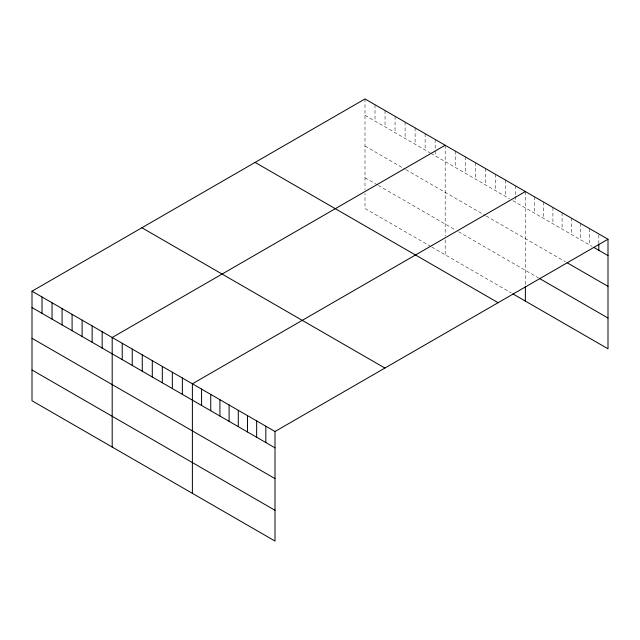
<?xml version="1.0" encoding="UTF-8"?>
<svg xmlns="http://www.w3.org/2000/svg" width="640" height="640" viewBox="0 0 640 640"><rect width="100%" height="100%" fill="white"/><g stroke="black" fill="none" stroke-linecap="round" stroke-linejoin="round"><path stroke-width="0.48" stroke-dasharray="3.2 2.4" d="M364.992 115.288L430.152 152.904M430.984 153.392L509.504 198.72M512.848 200.648L592.144 246.432M364.992 146.048L405.088 169.2M405.928 169.68L485.28 215.496M486.12 215.976L565.44 261.776M364.992 177.736L377.52 184.976M378.36 185.456L455.208 229.824M458.552 231.752L538.728 278.048M430.984 246.6L364.992 208.496L364.992 193.584M431.824 247.08L511.176 292.896M598.816 234.912L598.816 243.56M589.64 228.648L589.64 244.984M580.456 223.352L580.456 239.688M571.28 218.048L571.28 234.384M562.096 212.752L562.096 229.088M552.92 207.448L552.92 223.784M543.736 202.144L543.736 218.488M534.56 196.848L534.56 213.184M525.376 191.544L525.376 285.248M515.352 185.76L515.352 195.368M515.352 196.328L515.352 202.096M505.328 179.976L505.328 196.312M495.304 174.184L495.304 190.52M485.28 168.4L485.28 184.736M475.256 162.608L475.256 178.952M465.232 156.824L465.232 173.16M455.208 151.04L455.208 167.376M445.184 145.248L445.184 236.152M445.184 239.88L445.184 254.8M435.16 139.464L435.16 150.032M435.16 150.992L435.16 155.8M425.136 133.672L425.136 150.016M415.112 127.888L415.112 144.224M405.088 122.096L405.088 138.44M395.064 116.312L395.064 132.648M385.04 110.528L385.04 126.864M375.016 104.736L375.016 121.072M364.992 98.952L364.992 189.856"/><path stroke-width="0.96" d="M608 239.248L275.008 431.504L275.008 541.048L32 400.752L32 291.2L364.992 98.952L608 239.248L608 348.8L512.848 293.864M445.184 145.248L112.192 337.504L112.192 447.048M525.376 191.544L192.384 383.8L192.384 493.352M593.816 247.392L608 255.584M567.104 262.736L608 286.344M539.568 278.528L608 318.04M255.104 162.392L498.112 302.696M141.888 227.76L384.896 368.056M32 291.2L275.008 431.504M32 307.544L275.008 447.84M32 338.304L275.008 478.6M32 369.992L275.008 510.288M598.816 244.52L598.816 250.288M525.376 286.184L525.376 301.096M265.824 426.2L265.824 442.536M256.648 420.904L256.648 437.24M247.464 415.6L247.464 431.936M238.288 410.304L238.288 426.64M229.104 405L229.104 421.336M219.928 399.696L219.928 416.04M210.744 394.4L210.744 410.736M201.568 389.096L201.568 405.44M182.36 378.016L182.36 394.352M172.336 372.224L172.336 388.56M162.312 366.44L162.312 382.776M152.288 360.648L152.288 376.992M142.264 354.864L142.264 371.2M132.24 349.072L132.24 365.416M122.216 343.288L122.216 359.624M102.168 331.712L102.168 348.048M92.144 325.928L92.144 342.264M82.12 320.136L82.12 336.48M72.096 314.352L72.096 330.688M62.072 308.568L62.072 324.904M52.048 302.776L52.048 319.112M42.024 296.992L42.024 313.328"/></g></svg>
